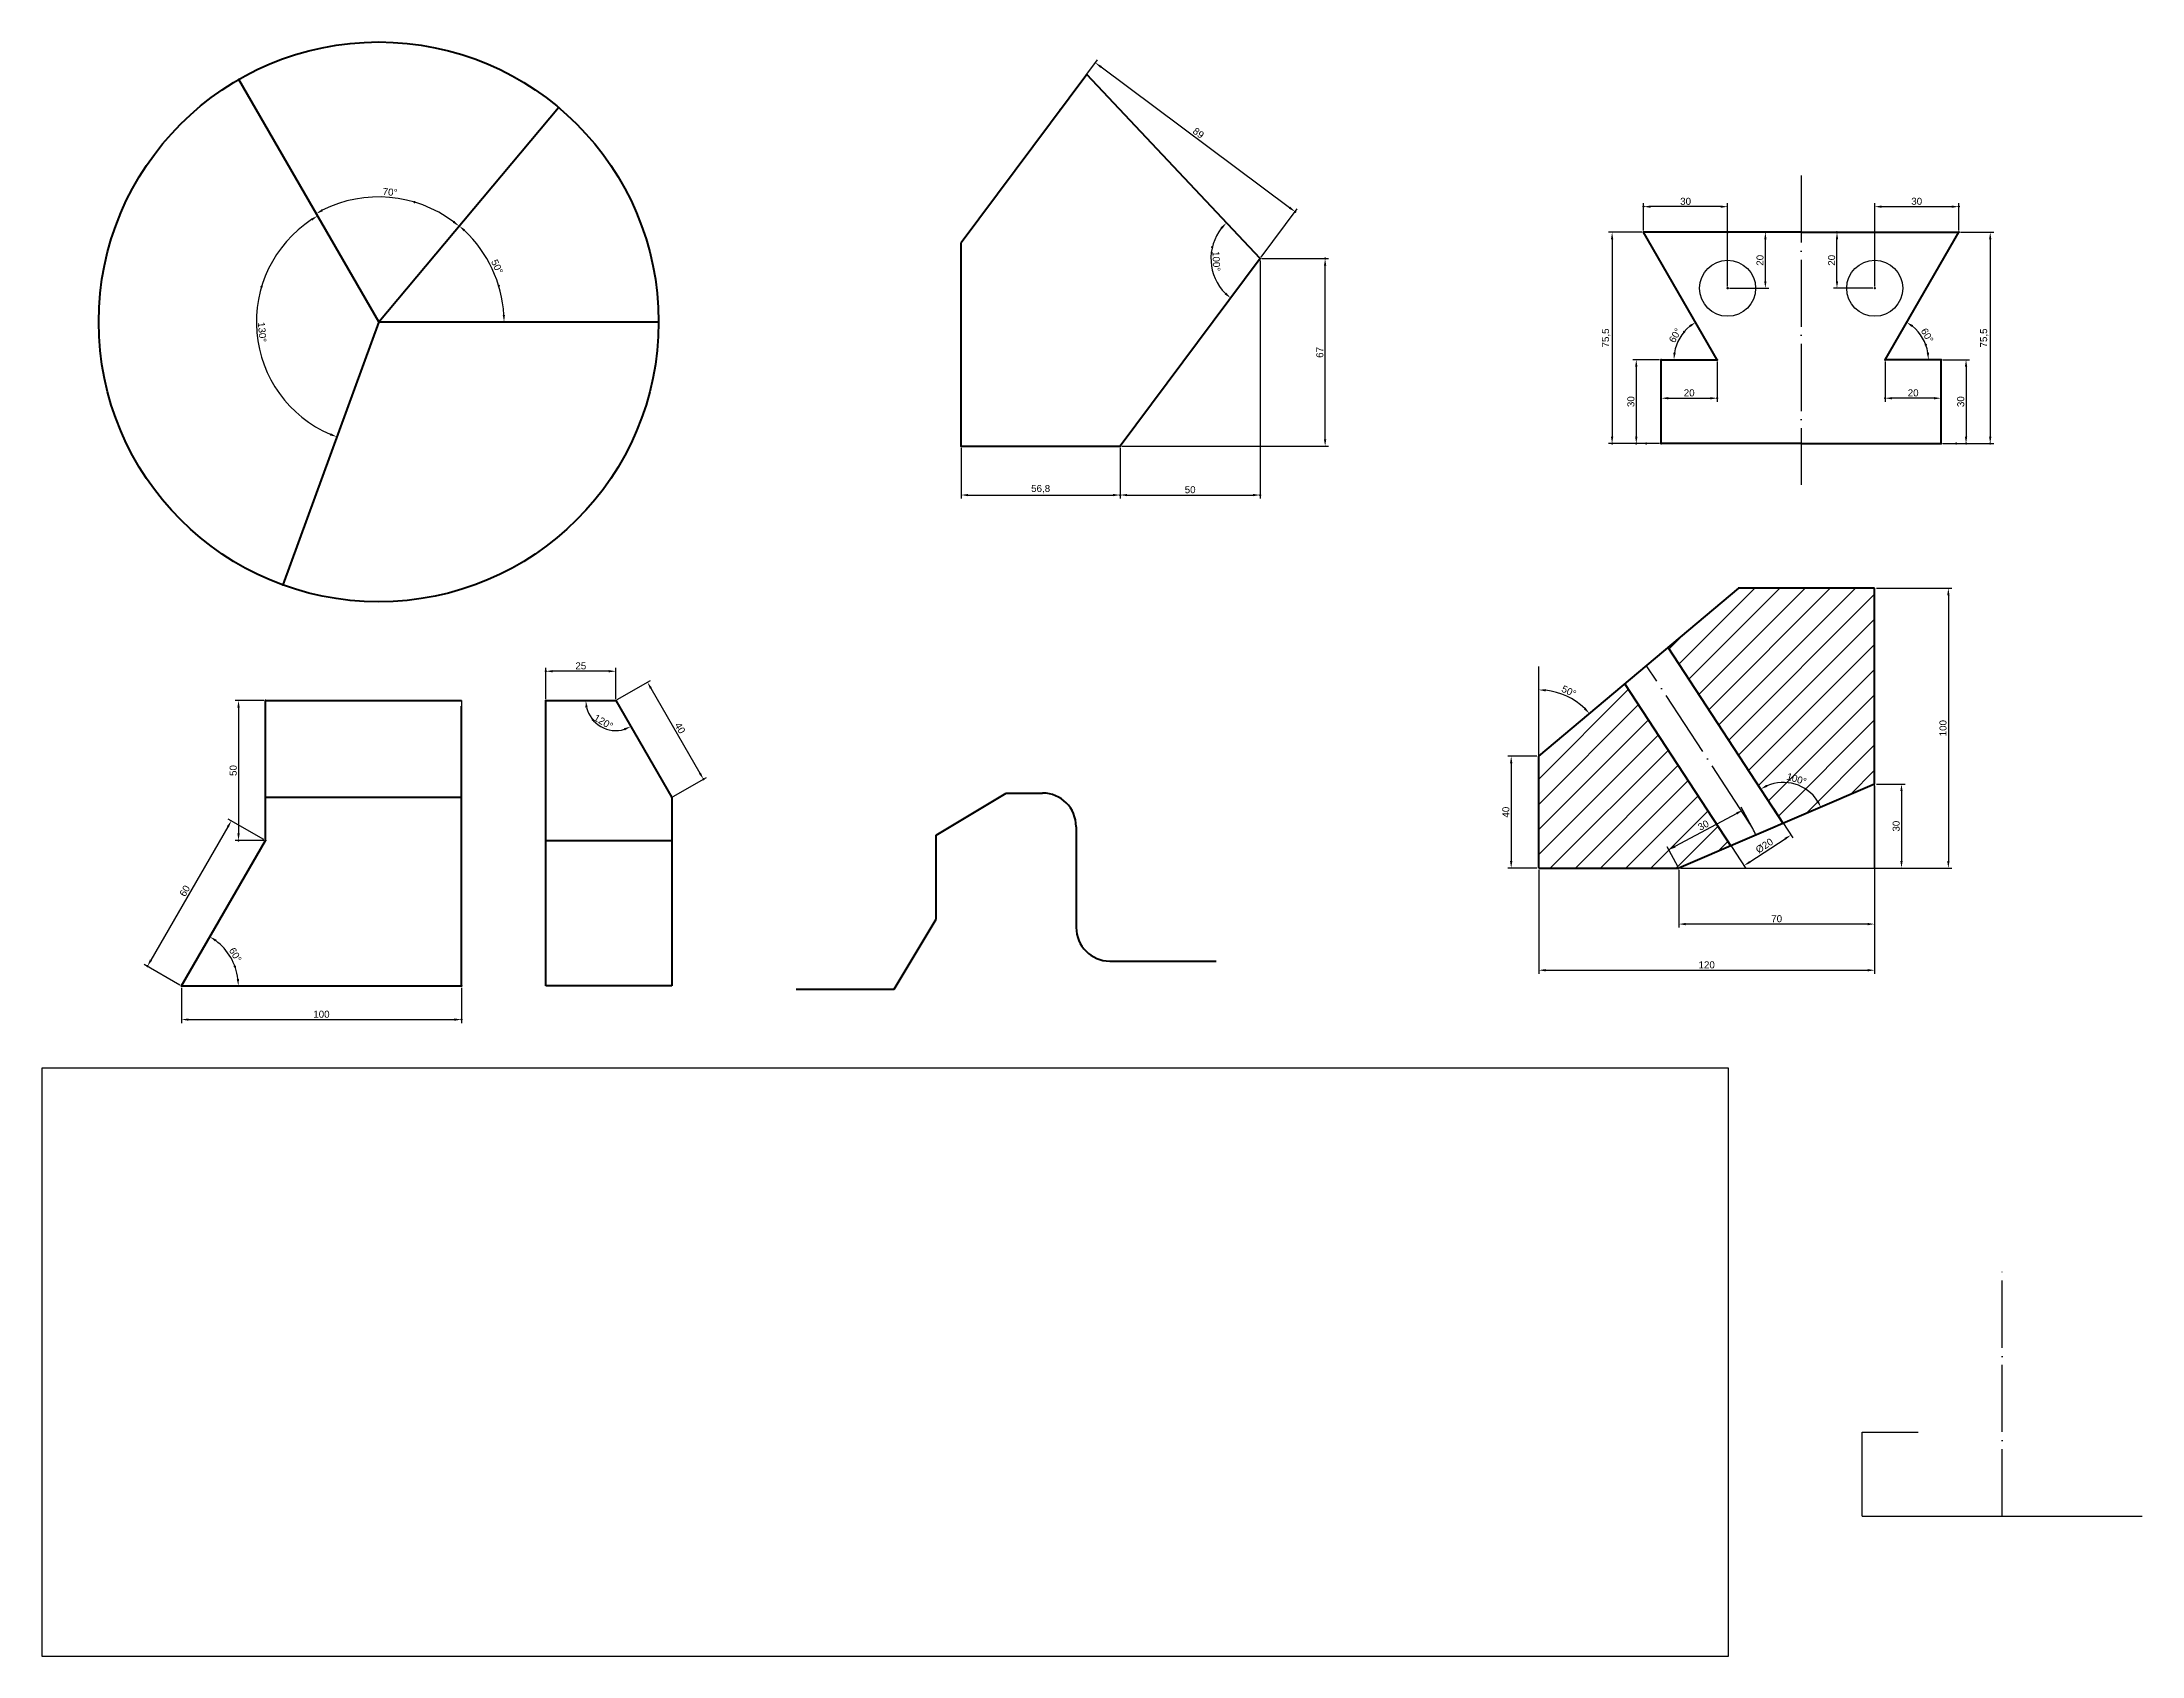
# Model space of a CAD drawing. Header units: millimetres. Extents: x 0 to 1601, y 0 to 1057.
# Drawn here: x 0 to 750, y 0 to 577 of the extents above; entities that cross this region are included whole.
import ezdxf

# ---------------------------------------------------------------- set-up
doc = ezdxf.new("R2010")
doc.units = ezdxf.units.MM
doc.linetypes.add('ACAD_ISO04W100', pattern=[30, 24, -3, 0, -3])
doc.layers.add('kreskowanie', color=7, linetype='Continuous')
doc.layers.add('linie glowne', color=7, linetype='Continuous', lineweight=70, plot=False)
doc.layers.add('przerywana', color=7, linetype='ACAD_ISO04W100', plot=False)
doc.layers.add('wymiary', color=7, linetype='Continuous', plot=False)
doc.styles.get("Standard").update_dxf_attribs({"font": 'arial.ttf'})
doc.dimstyles.new('ISO-25', dxfattribs={"dimtxt": 2.5, "dimasz": 2.5, "dimexe": 1.25, "dimexo": 0.625, "dimtad": 1, "dimtxsty": 'Standard', "dimcen": 2.5, "dimadec": 0, "dimazin": 0, "dimtfac": 1, "dimtmove": 0, "dimatfit": 3, "dimfxl": 1, "dimarcsym": 0})

# ---------------------------------------------------------------- blocks, each defined once
blk = doc.blocks.new('*D6')
at = {"color": 0, "lineweight": -2, "transparency": 16777216}
blk.add_arc((49.81, 239.36), 20.32, 7.05409, 52.94591, dxfattribs=at)
at = {"color": 0, "transparency": 16777216}
for points in [[(61.83, 255.22), (62.29, 255.92), (59.97, 256.95)], [(70.39, 241.88), (69.56, 241.83), (70.13, 239.36)]]:
    blk.add_solid(points, dxfattribs=at)
at = {"layer": 'linie glowne', "color": 0, "transparency": 16777216}
for p in [(79.81, 291.32), (68.91, 246.3), (49.81, 239.36), (49.81, 239.36), (149.81, 239.36)]:
    blk.add_point(p, dxfattribs=at)
at = {"color": 0, "transparency": 16777216, "insert": (69.06, 250.47), "char_height": 2.5, "attachment_point": 5, "rotation": 300}
blk.add_mtext('60°', dxfattribs=at)
blk = doc.blocks.new('*D7')
at = {"color": 0, "lineweight": -2, "transparency": 16777216}
for p, q in [((49.81, 238.73), (49.81, 226.09)), ((149.81, 238.73), (149.81, 226.09)), ((52.31, 227.34), (147.31, 227.34))]:
    blk.add_line(p, q, dxfattribs=at)
at = {"color": 0, "transparency": 16777216}
for points in [[(52.31, 227.76), (52.31, 226.92), (49.81, 227.34)], [(147.31, 227.76), (147.31, 226.92), (149.81, 227.34)]]:
    blk.add_solid(points, dxfattribs=at)
at = {"layer": 'linie glowne', "color": 0, "transparency": 16777216}
for p in [(49.81, 239.36), (149.81, 239.36), (149.81, 227.34)]:
    blk.add_point(p, dxfattribs=at)
at = {"color": 0, "transparency": 16777216, "insert": (99.81, 229.24), "char_height": 2.5, "attachment_point": 5}
blk.add_mtext('100', dxfattribs=at)
blk = doc.blocks.new('*D8')
at = {"color": 0, "lineweight": -2, "transparency": 16777216}
for p, q in [((66.38, 296.18), (38.88, 248.55)), ((79.27, 291.63), (66.55, 298.97)), ((49.27, 239.67), (36.55, 247.01))]:
    blk.add_line(p, q, dxfattribs=at)
at = {"color": 0, "transparency": 16777216}
for points in [[(66.02, 296.39), (66.75, 295.97), (67.63, 298.35)], [(38.52, 248.76), (39.25, 248.34), (37.63, 246.39)]]:
    blk.add_solid(points, dxfattribs=at)
at = {"layer": 'linie glowne', "color": 0, "transparency": 16777216}
for p in [(79.81, 291.32), (37.63, 246.39), (49.81, 239.36)]:
    blk.add_point(p, dxfattribs=at)
at = {"color": 0, "transparency": 16777216, "insert": (50.99, 273.32), "char_height": 2.5, "attachment_point": 5, "rotation": 60}
blk.add_mtext('60', dxfattribs=at)
blk = doc.blocks.new('*D9')
at = {"color": 0, "lineweight": -2, "transparency": 16777216}
for p, q in [((205.5, 341.63), (217.35, 348.47)), ((217.51, 345.68), (235.01, 315.37)), ((225.5, 306.99), (237.35, 313.83))]:
    blk.add_line(p, q, dxfattribs=at)
at = {"color": 0, "transparency": 16777216}
for points in [[(217.87, 345.89), (217.15, 345.47), (216.26, 347.85)], [(235.37, 315.58), (234.65, 315.16), (236.26, 313.2)]]:
    blk.add_solid(points, dxfattribs=at)
at = {"layer": 'linie glowne', "color": 0, "transparency": 16777216}
for p in [(204.96, 341.32), (236.26, 313.2), (224.96, 306.68)]:
    blk.add_point(p, dxfattribs=at)
at = {"color": 0, "transparency": 16777216, "insert": (227.91, 331.48), "char_height": 2.5, "attachment_point": 5, "rotation": 300}
blk.add_mtext('40', dxfattribs=at)
blk = doc.blocks.new('*D10')
at = {"color": 0, "lineweight": -2, "transparency": 16777216}
for p, q in [((179.96, 341.94), (179.96, 353.03)), ((204.96, 341.94), (204.96, 353.03)), ((202.46, 351.78), (182.46, 351.78))]:
    blk.add_line(p, q, dxfattribs=at)
at = {"color": 0, "transparency": 16777216}
for points in [[(182.46, 352.2), (182.46, 351.37), (179.96, 351.78)], [(202.46, 352.2), (202.46, 351.37), (204.96, 351.78)]]:
    blk.add_solid(points, dxfattribs=at)
at = {"layer": 'linie glowne', "color": 0, "transparency": 16777216}
for p in [(179.96, 351.78), (179.96, 341.32), (204.96, 341.32)]:
    blk.add_point(p, dxfattribs=at)
at = {"color": 0, "transparency": 16777216, "insert": (192.46, 353.68), "char_height": 2.5, "attachment_point": 5}
blk.add_mtext('25', dxfattribs=at)
blk = doc.blocks.new('*D11')
at = {"color": 0, "lineweight": -2, "transparency": 16777216}
blk.add_arc((204.96, 341.32), 10.73, 193.37538, 286.62462, dxfattribs=at)
at = {"color": 0, "transparency": 16777216}
for points in [[(194.1, 338.79), (194.93, 338.88), (194.22, 341.32)], [(207.86, 331.41), (208.19, 330.65), (210.32, 332.02)]]:
    blk.add_solid(points, dxfattribs=at)
at = {"layer": 'linie glowne', "color": 0, "transparency": 16777216}
for p in [(179.96, 341.32), (204.96, 341.32), (204.96, 341.32), (196.73, 334.42), (224.96, 306.68)]:
    blk.add_point(p, dxfattribs=at)
at = {"color": 0, "transparency": 16777216, "insert": (200.54, 333.67), "char_height": 2.5, "attachment_point": 5, "rotation": 330}
blk.add_mtext('120°', dxfattribs=at)
blk = doc.blocks.new('*D12')
at = {"color": 0, "lineweight": -2, "transparency": 16777216}
for p, q in [((79.19, 341.32), (68.95, 341.32)), ((70.2, 338.82), (70.2, 293.82)), ((79.19, 291.32), (68.95, 291.32))]:
    blk.add_line(p, q, dxfattribs=at)
at = {"color": 0, "transparency": 16777216}
for points in [[(69.78, 338.82), (70.62, 338.82), (70.2, 341.32)], [(69.78, 293.82), (70.62, 293.82), (70.2, 291.32)]]:
    blk.add_solid(points, dxfattribs=at)
at = {"layer": 'linie glowne', "color": 0, "transparency": 16777216}
for p in [(79.81, 341.32), (70.2, 291.32), (79.81, 291.32)]:
    blk.add_point(p, dxfattribs=at)
at = {"color": 0, "transparency": 16777216, "insert": (68.3, 316.32), "char_height": 2.5, "attachment_point": 5, "rotation": 90}
blk.add_mtext('50', dxfattribs=at)
blk = doc.blocks.new('*D21')
at = {"color": 0, "lineweight": -2, "transparency": 16777216}
blk.add_arc((120.26, 476.56), 44.67, 53.2072, 116.7928, dxfattribs=at)
at = {"color": 0, "transparency": 16777216}
for points in [[(100.33, 516.07), (99.93, 516.8), (97.93, 515.24)], [(147.27, 512.66), (146.76, 512), (148.97, 510.78)]]:
    blk.add_solid(points, dxfattribs=at)
at = {"layer": 'linie glowne', "color": 0, "transparency": 16777216}
for p in [(70.26, 563.16), (184.54, 553.16), (133.07, 519.35), (120.26, 476.56), (120.26, 476.56)]:
    blk.add_point(p, dxfattribs=at)
at = {"color": 0, "transparency": 16777216, "insert": (124.32, 522.95), "char_height": 2.5, "attachment_point": 5, "rotation": 355}
blk.add_mtext('70°', dxfattribs=at)
blk = doc.blocks.new('*D22')
at = {"color": 0, "lineweight": -2, "transparency": 16777216}
blk.add_arc((120.26, 476.56), 44.77, 3.19958, 46.80042, dxfattribs=at)
at = {"color": 0, "transparency": 16777216}
for points in [[(150.64, 508.89), (151.19, 509.51), (149.04, 510.86)], [(165.38, 479.07), (164.55, 479.05), (165.04, 476.56)]]:
    blk.add_solid(points, dxfattribs=at)
at = {"layer": 'linie glowne', "color": 0, "transparency": 16777216}
for p in [(184.54, 553.16), (163.16, 489.4), (120.26, 476.56), (120.26, 476.56), (220.26, 476.56)]:
    blk.add_point(p, dxfattribs=at)
at = {"color": 0, "transparency": 16777216, "insert": (162.56, 496.29), "char_height": 2.5, "attachment_point": 5, "rotation": 295}
blk.add_mtext('50°', dxfattribs=at)
blk = doc.blocks.new('*D23')
at = {"color": 0, "lineweight": -2, "transparency": 16777216}
blk.add_arc((120.26, 476.56), 43.7, 123.27836, 246.72164, dxfattribs=at)
at = {"color": 0, "transparency": 16777216}
for points in [[(96.07, 513.45), (96.5, 512.74), (98.41, 514.4)], [(103.15, 436.81), (102.84, 436.03), (105.32, 435.5)]]:
    blk.add_solid(points, dxfattribs=at)
at = {"layer": 'linie glowne', "color": 0, "transparency": 16777216}
for p in [(70.26, 563.16), (78.4, 489.09), (120.26, 476.56), (120.26, 476.56), (86.06, 382.59)]:
    blk.add_point(p, dxfattribs=at)
at = {"color": 0, "transparency": 16777216, "insert": (78.63, 472.92), "char_height": 2.5, "attachment_point": 5, "rotation": 275}
blk.add_mtext('130°', dxfattribs=at)
blk = doc.blocks.new('*D38')
at = {"color": 0, "lineweight": -2, "transparency": 16777216}
for p, q in [((328.31, 431.54), (328.31, 413.47)), ((385.11, 431.54), (385.11, 413.47)), ((330.81, 414.72), (382.61, 414.72))]:
    blk.add_line(p, q, dxfattribs=at)
at = {"color": 0, "transparency": 16777216}
for points in [[(330.81, 415.13), (330.81, 414.3), (328.31, 414.72)], [(382.61, 415.13), (382.61, 414.3), (385.11, 414.72)]]:
    blk.add_solid(points, dxfattribs=at)
at = {"layer": 'linie glowne', "color": 0, "transparency": 16777216}
for p in [(328.31, 432.17), (385.11, 432.17), (385.11, 414.72)]:
    blk.add_point(p, dxfattribs=at)
at = {"color": 0, "transparency": 16777216, "insert": (356.71, 416.84), "char_height": 2.5, "attachment_point": 5}
blk.add_mtext('56,8', dxfattribs=at)
blk = doc.blocks.new('*D39')
at = {"color": 0, "lineweight": -2, "transparency": 16777216}
for p, q in [((435.11, 498.54), (435.11, 413.47)), ((385.11, 431.54), (385.11, 413.47)), ((387.61, 414.72), (432.61, 414.72))]:
    blk.add_line(p, q, dxfattribs=at)
at = {"color": 0, "transparency": 16777216}
for points in [[(387.61, 415.13), (387.61, 414.3), (385.11, 414.72)], [(432.61, 415.13), (432.61, 414.3), (435.11, 414.72)]]:
    blk.add_solid(points, dxfattribs=at)
at = {"layer": 'linie glowne', "color": 0, "transparency": 16777216}
for p in [(435.11, 499.17), (385.11, 432.17), (435.11, 414.72)]:
    blk.add_point(p, dxfattribs=at)
at = {"color": 0, "transparency": 16777216, "insert": (410.11, 416.62), "char_height": 2.5, "attachment_point": 5}
blk.add_mtext('50', dxfattribs=at)
blk = doc.blocks.new('*D40')
at = {"color": 0, "lineweight": -2, "transparency": 16777216}
for p, q in [((435.74, 499.17), (459.57, 499.17)), ((458.32, 434.67), (458.32, 496.67)), ((385.74, 432.17), (459.57, 432.17))]:
    blk.add_line(p, q, dxfattribs=at)
at = {"color": 0, "transparency": 16777216}
for points in [[(457.9, 496.67), (458.74, 496.67), (458.32, 499.17)], [(457.9, 434.67), (458.74, 434.67), (458.32, 432.17)]]:
    blk.add_solid(points, dxfattribs=at)
at = {"layer": 'linie glowne', "color": 0, "transparency": 16777216}
for p in [(435.11, 499.17), (458.32, 499.17), (385.11, 432.17)]:
    blk.add_point(p, dxfattribs=at)
at = {"color": 0, "transparency": 16777216, "insert": (456.42, 465.67), "char_height": 2.5, "attachment_point": 5, "rotation": 90}
blk.add_mtext('67', dxfattribs=at)
blk = doc.blocks.new('*D41')
at = {"color": 0, "lineweight": -2, "transparency": 16777216}
for p, q in [((364.16, 552.9), (377.03, 570.15)), ((378.29, 567.65), (445.61, 517.41)), ((435.49, 499.67), (448.36, 516.92))]:
    blk.add_line(p, q, dxfattribs=at)
at = {"color": 0, "transparency": 16777216}
for points in [[(378.53, 567.98), (378.04, 567.32), (376.28, 569.14)], [(445.86, 517.74), (445.36, 517.08), (447.61, 515.92)]]:
    blk.add_solid(points, dxfattribs=at)
at = {"layer": 'linie glowne', "color": 0, "transparency": 16777216}
for p in [(363.78, 552.4), (447.61, 515.92), (435.11, 499.17)]:
    blk.add_point(p, dxfattribs=at)
at = {"color": 0, "transparency": 16777216, "insert": (413.08, 544.05), "char_height": 2.5, "attachment_point": 5, "rotation": 323.26717}
blk.add_mtext('89', dxfattribs=at)
blk = doc.blocks.new('*D42')
at = {"color": 0, "lineweight": -2, "transparency": 16777216}
blk.add_arc((435.11, 499.17), 17.58, 141.42209, 225.11225, dxfattribs=at)
at = {"color": 0, "transparency": 16777216}
for points in [[(421.06, 510.41), (421.68, 509.85), (423.06, 511.97)], [(422.98, 487.03), (422.43, 486.4), (424.6, 485.08)]]:
    blk.add_solid(points, dxfattribs=at)
at = {"layer": 'linie glowne', "color": 0, "transparency": 16777216}
for p in [(373.17, 564.97), (418.01, 503.24), (435.11, 499.17), (435.11, 499.17), (385.11, 432.17)]:
    blk.add_point(p, dxfattribs=at)
at = {"color": 0, "transparency": 16777216, "insert": (419.46, 498.27), "char_height": 2.5, "attachment_point": 5, "rotation": 273.26717}
blk.add_mtext('100°', dxfattribs=at)
blk = doc.blocks.new('*D45')
at = {"color": 0, "lineweight": -2, "transparency": 16777216}
for p, q in [((578.36, 462.45), (578.36, 448.06)), ((598.36, 462.45), (598.36, 448.06)), ((580.86, 449.31), (595.86, 449.31))]:
    blk.add_line(p, q, dxfattribs=at)
at = {"color": 0, "transparency": 16777216}
for points in [[(580.86, 449.72), (580.86, 448.89), (578.36, 449.31)], [(595.86, 449.72), (595.86, 448.89), (598.36, 449.31)]]:
    blk.add_solid(points, dxfattribs=at)
at = {"layer": 'linie glowne', "color": 0, "transparency": 16777216}
for p in [(578.36, 463.08), (598.36, 463.08), (598.36, 449.31)]:
    blk.add_point(p, dxfattribs=at)
at = {"color": 0, "transparency": 16777216, "insert": (588.36, 451.21), "char_height": 2.5, "attachment_point": 5}
blk.add_mtext('20', dxfattribs=at)
blk = doc.blocks.new('*D47')
at = {"color": 0, "lineweight": -2, "transparency": 16777216}
for p, q in [((577.74, 463.08), (568.21, 463.08)), ((569.46, 460.58), (569.46, 435.58)), ((577.74, 433.08), (568.21, 433.08))]:
    blk.add_line(p, q, dxfattribs=at)
at = {"color": 0, "transparency": 16777216}
for points in [[(569.05, 460.58), (569.88, 460.58), (569.46, 463.08)], [(569.05, 435.58), (569.88, 435.58), (569.46, 433.08)]]:
    blk.add_solid(points, dxfattribs=at)
at = {"layer": 'linie glowne', "color": 0, "transparency": 16777216}
for p in [(578.36, 463.08), (569.46, 433.08), (578.36, 433.08)]:
    blk.add_point(p, dxfattribs=at)
at = {"color": 0, "transparency": 16777216, "insert": (567.56, 448.08), "char_height": 2.5, "attachment_point": 5, "rotation": 90}
blk.add_mtext('30', dxfattribs=at)
blk = doc.blocks.new('*D48')
at = {"color": 0, "lineweight": -2, "transparency": 16777216}
blk.add_arc((598.36, 463.08), 15.44, 129.28569, 170.71431, dxfattribs=at)
at = {"color": 0, "transparency": 16777216}
for points in [[(588.35, 475.37), (588.82, 474.69), (590.64, 476.45)], [(583.54, 465.54), (582.71, 465.61), (582.92, 463.08)]]:
    blk.add_solid(points, dxfattribs=at)
at = {"layer": 'linie glowne', "color": 0, "transparency": 16777216}
for p in [(572.09, 508.58), (586.53, 473.01), (578.36, 463.08), (598.36, 463.08), (598.36, 463.08)]:
    blk.add_point(p, dxfattribs=at)
at = {"color": 0, "transparency": 16777216, "insert": (583.34, 471.75), "char_height": 2.5, "attachment_point": 5, "rotation": 60}
blk.add_mtext('60°', dxfattribs=at)
blk = doc.blocks.new('*D49')
at = {"color": 0, "lineweight": -2, "transparency": 16777216}
for p, q in [((571.47, 508.58), (559.58, 508.58)), ((560.83, 506.08), (560.83, 435.58)), ((572.35, 433.08), (559.58, 433.08))]:
    blk.add_line(p, q, dxfattribs=at)
at = {"color": 0, "transparency": 16777216}
for points in [[(560.42, 506.08), (561.25, 506.08), (560.83, 508.58)], [(560.42, 435.58), (561.25, 435.58), (560.83, 433.08)]]:
    blk.add_solid(points, dxfattribs=at)
at = {"layer": 'linie glowne', "color": 0, "transparency": 16777216}
for p in [(572.09, 508.58), (560.83, 433.08), (572.98, 433.08)]:
    blk.add_point(p, dxfattribs=at)
at = {"color": 0, "transparency": 16777216, "insert": (558.71, 470.83), "char_height": 2.5, "attachment_point": 5, "rotation": 90}
blk.add_mtext('75,5', dxfattribs=at)
blk = doc.blocks.new('*D52')
at = {"color": 0, "lineweight": -2, "transparency": 16777216}
for p, q in [((572.09, 509.2), (572.09, 518.99)), ((599.59, 517.74), (574.59, 517.74)), ((602.09, 489.2), (602.09, 518.99))]:
    blk.add_line(p, q, dxfattribs=at)
at = {"color": 0, "transparency": 16777216}
for points in [[(574.59, 518.16), (574.59, 517.32), (572.09, 517.74)], [(599.59, 518.16), (599.59, 517.32), (602.09, 517.74)]]:
    blk.add_solid(points, dxfattribs=at)
at = {"layer": 'linie glowne', "color": 0, "transparency": 16777216}
for p in [(572.09, 517.74), (572.09, 508.58), (602.09, 488.58)]:
    blk.add_point(p, dxfattribs=at)
at = {"color": 0, "transparency": 16777216, "insert": (587.09, 519.64), "char_height": 2.5, "attachment_point": 5}
blk.add_mtext('30', dxfattribs=at)
blk = doc.blocks.new('*D53')
at = {"color": 0, "lineweight": -2, "transparency": 16777216}
for p, q in [((602.73, 508.58), (616.82, 508.58)), ((615.57, 491.08), (615.57, 506.08)), ((602.73, 488.58), (616.82, 488.58))]:
    blk.add_line(p, q, dxfattribs=at)
at = {"color": 0, "transparency": 16777216}
for points in [[(615.16, 506.08), (615.99, 506.08), (615.57, 508.58)], [(615.16, 491.08), (615.99, 491.08), (615.57, 488.58)]]:
    blk.add_solid(points, dxfattribs=at)
at = {"layer": 'linie glowne', "color": 0, "transparency": 16777216}
for p in [(602.11, 508.58), (615.57, 508.58), (602.11, 488.58)]:
    blk.add_point(p, dxfattribs=at)
at = {"color": 0, "transparency": 16777216, "insert": (613.67, 498.58), "char_height": 2.5, "attachment_point": 5, "rotation": 90}
blk.add_mtext('20', dxfattribs=at)
blk = doc.blocks.new('*D58')
at = {"color": 0, "lineweight": -2, "transparency": 16777216}
for p, q in [((658.36, 462.45), (658.36, 448.06)), ((678.36, 462.45), (678.36, 448.06)), ((675.86, 449.31), (660.86, 449.31))]:
    blk.add_line(p, q, dxfattribs=at)
at = {"color": 0, "transparency": 16777216}
for points in [[(660.86, 449.72), (660.86, 448.89), (658.36, 449.31)], [(675.86, 449.72), (675.86, 448.89), (678.36, 449.31)]]:
    blk.add_solid(points, dxfattribs=at)
at = {"layer": 'linie glowne', "color": 0, "transparency": 16777216}
for p in [(658.36, 463.08), (678.36, 463.08), (658.36, 449.31)]:
    blk.add_point(p, dxfattribs=at)
at = {"color": 0, "transparency": 16777216, "insert": (668.36, 451.21), "char_height": 2.5, "attachment_point": 5}
blk.add_mtext('20', dxfattribs=at)
blk = doc.blocks.new('*D59')
at = {"color": 0, "lineweight": -2, "transparency": 16777216}
for p, q in [((678.99, 463.08), (688.51, 463.08)), ((687.26, 460.58), (687.26, 435.58)), ((678.99, 433.08), (688.51, 433.08))]:
    blk.add_line(p, q, dxfattribs=at)
at = {"color": 0, "transparency": 16777216}
for points in [[(686.85, 460.58), (687.68, 460.58), (687.26, 463.08)], [(686.85, 435.58), (687.68, 435.58), (687.26, 433.08)]]:
    blk.add_solid(points, dxfattribs=at)
at = {"layer": 'linie glowne', "color": 0, "transparency": 16777216}
for p in [(678.36, 463.08), (678.36, 433.08), (687.26, 433.08)]:
    blk.add_point(p, dxfattribs=at)
at = {"color": 0, "transparency": 16777216, "insert": (685.36, 448.08), "char_height": 2.5, "attachment_point": 5, "rotation": 90}
blk.add_mtext('30', dxfattribs=at)
blk = doc.blocks.new('*D60')
at = {"color": 0, "lineweight": -2, "transparency": 16777216}
blk.add_arc((658.36, 463.08), 15.44, 9.28569, 50.71431, dxfattribs=at)
at = {"color": 0, "transparency": 16777216}
for points in [[(667.9, 474.69), (668.38, 475.37), (666.08, 476.45)], [(674.02, 465.61), (673.19, 465.54), (673.81, 463.08)]]:
    blk.add_solid(points, dxfattribs=at)
at = {"layer": 'linie glowne', "color": 0, "transparency": 16777216}
for p in [(684.63, 508.58), (672.88, 468.36), (658.36, 463.08), (658.36, 463.08), (678.36, 463.08)]:
    blk.add_point(p, dxfattribs=at)
at = {"color": 0, "transparency": 16777216, "insert": (673.38, 471.75), "char_height": 2.5, "attachment_point": 5, "rotation": 300}
blk.add_mtext('60°', dxfattribs=at)
blk = doc.blocks.new('*D55')
at = {"color": 0, "lineweight": -2, "transparency": 16777216}
for p, q in [((685.26, 508.58), (697.14, 508.58)), ((695.89, 506.08), (695.89, 435.58)), ((684.38, 433.08), (697.14, 433.08))]:
    blk.add_line(p, q, dxfattribs=at)
at = {"color": 0, "transparency": 16777216}
for points in [[(695.48, 506.08), (696.31, 506.08), (695.89, 508.58)], [(695.48, 435.58), (696.31, 435.58), (695.89, 433.08)]]:
    blk.add_solid(points, dxfattribs=at)
at = {"layer": 'linie glowne', "color": 0, "transparency": 16777216}
for p in [(684.63, 508.58), (683.75, 433.08), (695.89, 433.08)]:
    blk.add_point(p, dxfattribs=at)
at = {"color": 0, "transparency": 16777216, "insert": (693.77, 470.83), "char_height": 2.5, "attachment_point": 5, "rotation": 90}
blk.add_mtext('75,5', dxfattribs=at)
blk = doc.blocks.new('*D56')
at = {"color": 0, "lineweight": -2, "transparency": 16777216}
for p, q in [((654.63, 489.2), (654.63, 518.99)), ((657.13, 517.74), (682.13, 517.74)), ((684.63, 509.2), (684.63, 518.99))]:
    blk.add_line(p, q, dxfattribs=at)
at = {"color": 0, "transparency": 16777216}
for points in [[(657.13, 518.16), (657.13, 517.32), (654.63, 517.74)], [(682.13, 518.16), (682.13, 517.32), (684.63, 517.74)]]:
    blk.add_solid(points, dxfattribs=at)
at = {"layer": 'linie glowne', "color": 0, "transparency": 16777216}
for p in [(684.63, 517.74), (684.63, 508.58), (654.63, 488.58)]:
    blk.add_point(p, dxfattribs=at)
at = {"color": 0, "transparency": 16777216, "insert": (669.63, 519.64), "char_height": 2.5, "attachment_point": 5}
blk.add_mtext('30', dxfattribs=at)
blk = doc.blocks.new('*D57')
at = {"color": 0, "lineweight": -2, "transparency": 16777216}
for p, q in [((654, 508.58), (639.9, 508.58)), ((641.15, 491.08), (641.15, 506.08)), ((654, 488.58), (639.9, 488.58))]:
    blk.add_line(p, q, dxfattribs=at)
at = {"color": 0, "transparency": 16777216}
for points in [[(640.74, 506.08), (641.57, 506.08), (641.15, 508.58)], [(640.74, 491.08), (641.57, 491.08), (641.15, 488.58)]]:
    blk.add_solid(points, dxfattribs=at)
at = {"layer": 'linie glowne', "color": 0, "transparency": 16777216}
for p in [(641.15, 508.58), (654.62, 508.58), (654.62, 488.58)]:
    blk.add_point(p, dxfattribs=at)
at = {"color": 0, "transparency": 16777216, "insert": (639.25, 498.58), "char_height": 2.5, "attachment_point": 5, "rotation": 90}
blk.add_mtext('20', dxfattribs=at)
blk = doc.blocks.new('*D61')
at = {"layer": 'Defpoints', "color": 0, "transparency": 16777216}
for p in [(654.61, 311.44), (584.61, 281.44), (584.61, 261.46)]:
    blk.add_point(p, dxfattribs=at)
at = {"layer": 'wymiary', "color": 0, "lineweight": -2, "transparency": 16777216}
for p, q in [((654.61, 310.82), (654.61, 260.21)), ((584.61, 280.82), (584.61, 260.21)), ((652.11, 261.46), (587.11, 261.46))]:
    blk.add_line(p, q, dxfattribs=at)
at = {"layer": 'wymiary', "color": 0, "transparency": 16777216}
for points in [[(587.11, 261.87), (587.11, 261.04), (584.61, 261.46)], [(652.11, 261.87), (652.11, 261.04), (654.61, 261.46)]]:
    blk.add_solid(points, dxfattribs=at)
at = {"layer": 'wymiary', "color": 0, "transparency": 16777216, "insert": (619.61, 263.36), "char_height": 2.5, "attachment_point": 5}
blk.add_mtext('70', dxfattribs=at)
blk = doc.blocks.new('*D62')
at = {"layer": 'Defpoints', "color": 0, "transparency": 16777216}
for p in [(654.61, 311.44), (584.61, 281.44), (664.2, 281.44)]:
    blk.add_point(p, dxfattribs=at)
at = {"layer": 'wymiary', "color": 0, "lineweight": -2, "transparency": 16777216}
for p, q in [((655.23, 311.44), (665.45, 311.44)), ((664.2, 308.94), (664.2, 283.94)), ((585.23, 281.44), (665.45, 281.44))]:
    blk.add_line(p, q, dxfattribs=at)
at = {"layer": 'wymiary', "color": 0, "transparency": 16777216}
for points in [[(663.78, 308.94), (664.61, 308.94), (664.2, 311.44)], [(663.78, 283.94), (664.61, 283.94), (664.2, 281.44)]]:
    blk.add_solid(points, dxfattribs=at)
at = {"layer": 'wymiary', "color": 0, "transparency": 16777216, "insert": (662.29, 296.44), "char_height": 2.5, "attachment_point": 5, "rotation": 90}
blk.add_mtext('30', dxfattribs=at)
blk = doc.blocks.new('*D63')
at = {"layer": 'Defpoints', "color": 0, "transparency": 16777216}
for p in [(534.61, 281.44), (654.61, 281.44), (654.61, 244.97)]:
    blk.add_point(p, dxfattribs=at)
at = {"layer": 'wymiary', "color": 0, "lineweight": -2, "transparency": 16777216}
for p, q in [((534.61, 280.82), (534.61, 243.72)), ((654.61, 280.82), (654.61, 243.72)), ((537.11, 244.97), (652.11, 244.97))]:
    blk.add_line(p, q, dxfattribs=at)
at = {"layer": 'wymiary', "color": 0, "transparency": 16777216}
for points in [[(537.11, 245.39), (537.11, 244.56), (534.61, 244.97)], [(652.11, 245.39), (652.11, 244.56), (654.61, 244.97)]]:
    blk.add_solid(points, dxfattribs=at)
at = {"layer": 'wymiary', "color": 0, "transparency": 16777216, "insert": (594.61, 246.88), "char_height": 2.5, "attachment_point": 5}
blk.add_mtext('120', dxfattribs=at)
blk = doc.blocks.new('*D65')
at = {"layer": 'Defpoints', "color": 0, "transparency": 16777216}
for p in [(606.11, 381.44), (534.61, 353.51), (547.61, 341.22), (534.61, 321.44), (534.61, 321.44)]:
    blk.add_point(p, dxfattribs=at)
at = {"layer": 'wymiary', "color": 0, "lineweight": -2, "transparency": 16777216}
blk.add_arc((534.61, 321.44), 23.67, 46.0553, 83.9447, dxfattribs=at)
at = {"layer": 'wymiary', "color": 0, "transparency": 16777216}
for points in [[(537.08, 344.56), (537.12, 345.39), (534.61, 345.11)], [(551.33, 338.77), (550.72, 338.2), (552.74, 336.66)]]:
    blk.add_solid(points, dxfattribs=at)
at = {"layer": 'wymiary', "color": 0, "transparency": 16777216, "insert": (545.41, 344.62), "char_height": 2.5, "attachment_point": 5, "rotation": 335}
blk.add_mtext('50°', dxfattribs=at)
blk = doc.blocks.new('*D66')
at = {"layer": 'Defpoints', "color": 0, "transparency": 16777216}
for p in [(534.61, 321.44), (524.78, 281.44), (534.61, 281.44)]:
    blk.add_point(p, dxfattribs=at)
at = {"layer": 'wymiary', "color": 0, "lineweight": -2, "transparency": 16777216}
for p, q in [((533.98, 321.44), (523.53, 321.44)), ((524.78, 318.94), (524.78, 283.94)), ((533.98, 281.44), (523.53, 281.44))]:
    blk.add_line(p, q, dxfattribs=at)
at = {"layer": 'wymiary', "color": 0, "transparency": 16777216}
for points in [[(524.36, 318.94), (525.2, 318.94), (524.78, 321.44)], [(524.36, 283.94), (525.2, 283.94), (524.78, 281.44)]]:
    blk.add_solid(points, dxfattribs=at)
at = {"layer": 'wymiary', "color": 0, "transparency": 16777216, "insert": (522.88, 301.44), "char_height": 2.5, "attachment_point": 5, "rotation": 90}
blk.add_mtext('40', dxfattribs=at)
blk = doc.blocks.new('*D69')
at = {"color": 0, "lineweight": -2, "transparency": 16777216}
blk.add_arc((621.94, 297.44), 14.64, 32.99435, 113.40283, dxfattribs=at)
at = {"color": 0, "transparency": 16777216}
for points in [[(616.32, 310.51), (615.93, 311.25), (613.92, 309.69)], [(634.59, 305.61), (633.85, 305.22), (635.4, 303.21)]]:
    blk.add_solid(points, dxfattribs=at)
at = {"layer": 'Defpoints', "color": 0, "transparency": 16777216}
for p in [(580.85, 360.24), (630.01, 309.66), (654.61, 311.44), (621.94, 297.44), (584.61, 281.44)]:
    blk.add_point(p, dxfattribs=at)
at = {"color": 0, "transparency": 16777216, "insert": (626.72, 313.28), "char_height": 2.5, "attachment_point": 5, "rotation": 343.19859}
blk.add_mtext('100°', dxfattribs=at)
blk = doc.blocks.new('*D70')
at = {"color": 0, "lineweight": -2, "transparency": 16777216}
for p, q in [((605.33, 300.99), (583.29, 289.18)), ((610.75, 296.17), (606.94, 303.28)), ((584.31, 281.99), (580.5, 289.1))]:
    blk.add_line(p, q, dxfattribs=at)
at = {"color": 0, "transparency": 16777216}
for points in [[(605.13, 301.36), (605.52, 300.63), (607.53, 302.17)], [(583.1, 289.55), (583.49, 288.81), (581.09, 288)]]:
    blk.add_solid(points, dxfattribs=at)
at = {"layer": 'Defpoints', "color": 0, "transparency": 16777216}
for p in [(611.05, 295.62), (581.09, 288), (584.61, 281.44)]:
    blk.add_point(p, dxfattribs=at)
at = {"color": 0, "transparency": 16777216, "insert": (593.41, 296.76), "char_height": 2.5, "attachment_point": 5, "rotation": 28.19859}
blk.add_mtext('30', dxfattribs=at)
blk = doc.blocks.new('*D71')
at = {"color": 0, "lineweight": -2, "transparency": 16777216}
for p, q in [((618.42, 302.82), (625.36, 292.21)), ((601.68, 291.87), (608.63, 281.26)), ((610.03, 283.67), (622.59, 291.89))]:
    blk.add_line(p, q, dxfattribs=at)
at = {"color": 0, "transparency": 16777216}
for points in [[(622.36, 292.24), (622.81, 291.54), (624.68, 293.26)], [(609.81, 284.02), (610.26, 283.33), (607.94, 282.31)]]:
    blk.add_solid(points, dxfattribs=at)
at = {"layer": 'Defpoints', "color": 0, "transparency": 16777216}
for p in [(618.08, 303.34), (624.68, 293.26), (601.34, 292.39)]:
    blk.add_point(p, dxfattribs=at)
at = {"color": 0, "transparency": 16777216, "insert": (615.23, 289.43), "char_height": 2.5, "attachment_point": 5, "rotation": 33.19859}
blk.add_mtext('%%C20', dxfattribs=at)
blk = doc.blocks.new('*D72')
at = {"color": 0, "lineweight": -2, "transparency": 16777216}
for p, q in [((655.23, 381.44), (682.18, 381.44)), ((680.93, 378.94), (680.93, 283.94)), ((585.23, 281.44), (682.18, 281.44))]:
    blk.add_line(p, q, dxfattribs=at)
at = {"color": 0, "transparency": 16777216}
for points in [[(680.52, 378.94), (681.35, 378.94), (680.93, 381.44)], [(680.52, 283.94), (681.35, 283.94), (680.93, 281.44)]]:
    blk.add_solid(points, dxfattribs=at)
at = {"layer": 'Defpoints', "color": 0, "transparency": 16777216}
for p in [(654.61, 381.44), (584.61, 281.44), (680.93, 281.44)]:
    blk.add_point(p, dxfattribs=at)
at = {"color": 0, "transparency": 16777216, "insert": (679.03, 331.44), "char_height": 2.5, "attachment_point": 5, "rotation": 90}
blk.add_mtext('100', dxfattribs=at)

msp = doc.modelspace()

# ---------------------------------------------------------------- hatches: boundary and pattern name
at = {"layer": 'kreskowanie'}
h = msp.add_hatch(dxfattribs=at)
h.set_pattern_fill('ANSI31', color=256, scale=2)
h.set_pattern_definition([(45, (434.518, 231.086), (-4.49013, 4.49013), [])])
h.paths.add_polyline_path([(534.606, 321.443), (534.606, 281.443), (584.606, 281.443), (603.272, 289.443), (565.416, 347.296)])
h.paths.add_polyline_path([(621.939, 297.443), (654.606, 311.443), (654.606, 381.443), (606.111, 381.443), (580.846, 360.243)])
h.paths.add_polyline_path([(592.386, 293.265), (596.911, 295.691), (594.477, 300.232), (589.951, 297.805)], flags=24)
h.paths.add_polyline_path([(621.842, 312.037), (629.954, 309.588), (631.443, 314.519), (623.331, 316.969)], flags=24)

# ---------------------------------------------------------------- linework, layer by layer
at = {"lineweight": 70}
for p, q in [((120.262, 476.56), (70.262, 563.162)), ((373.17, 564.974), (328.312, 504.864)), ((435.112, 499.168), (373.17, 564.974)), ((120.262, 476.56), (184.541, 553.164)), ((328.312, 432.168), (328.312, 504.864)), ((598.364, 463.08), (572.094, 508.58)), ((628.364, 508.58), (572.094, 508.58)), ((628.364, 508.58), (684.633, 508.58)), ((658.364, 463.08), (684.633, 508.58)), ((435.112, 499.168), (385.112, 432.168)), ((120.262, 476.56), (86.06, 382.59)), ((120.262, 476.56), (220.262, 476.56)), ((578.364, 433.08), (578.364, 463.08)), ((578.364, 463.08), (598.364, 463.08)), ((678.364, 463.08), (658.364, 463.08)), ((678.364, 433.08), (678.364, 463.08)), ((328.312, 432.168), (385.112, 432.168)), ((628.364, 433.08), (578.364, 433.08)), ((628.364, 433.08), (678.364, 433.08)), ((79.812, 291.317), (79.812, 341.317)), ((79.812, 341.317), (149.812, 341.317)), ((149.812, 239.356), (149.812, 339.356)), ((179.955, 341.317), (204.955, 341.317)), ((179.955, 239.356), (179.955, 341.317)), ((204.955, 341.317), (224.955, 306.676)), ((319.397, 293.256), (344.397, 308.256)), ((344.397, 308.256), (357.397, 308.256)), ((149.357, 306.676), (79.812, 306.676)), ((224.955, 306.676), (224.955, 239.356)), ((319.397, 263.256), (319.397, 293.256)), ((369.397, 296.256), (369.397, 260.256)), ((49.812, 239.356), (79.812, 291.317)), ((179.955, 291.317), (224.955, 291.317)), ((304.397, 238.256), (319.397, 263.256)), ((381.397, 248.256), (419.397, 248.256)), ((49.812, 239.356), (149.812, 239.356)), ((224.955, 239.356), (179.955, 239.356)), ((269.397, 238.256), (304.397, 238.256))]:
    msp.add_line(p, q, dxfattribs=at)
at = {"linetype": 'ACAD_ISO04W100'}
for p, q in [((628.364, 528.878), (628.364, 418.333)), ((700.103, 49.944), (700.103, 139.944))]:
    msp.add_line(p, q, dxfattribs=at)
for p, q in [((534.606, 321.443), (534.606, 353.514)), ((149.812, 341.317), (149.812, 338.427)), ((654.606, 281.443), (654.606, 311.443)), ((650.103, 49.944), (650.103, 79.944)), ((650.103, 79.944), (670.103, 79.944)), ((650.103, 49.944), (750.103, 49.944))]:
    msp.add_line(p, q)
msp.add_lwpolyline([(0, 0), (602.452, 0), (602.452, 210), (0, 210)], close=True)
at = {"lineweight": 70}
msp.add_circle((120.262, 476.56), 100, dxfattribs=at)
for centre in [(602.094, 488.58), (654.633, 488.58)]:
    msp.add_circle(centre, 10)
for centre, start, end in [((357.397, 296.256), 0, 90), ((381.397, 260.256), 180, 270)]:
    msp.add_arc(centre, 12, start, end, dxfattribs=at)
msp.add_arc((584.606, 281.443), 30, 23.198591, 33.198591)
at = {"layer": 'linie glowne'}
for p, q in [((534.606, 321.443), (606.111, 381.443)), ((654.606, 381.443), (605.843, 381.443)), ((654.606, 311.443), (654.606, 381.443)), ((621.939, 297.443), (580.846, 360.243)), ((603.272, 289.443), (565.416, 347.296)), ((534.606, 281.443), (534.606, 321.443)), ((654.606, 311.443), (584.606, 281.443)), ((534.606, 281.443), (584.606, 281.443))]:
    msp.add_line(p, q, dxfattribs=at)
at = {"layer": 'przerywana'}
msp.add_line((609.709, 297.869), (573.131, 353.77), dxfattribs=at)

# ---------------------------------------------------------------- dimensions: what is measured, and where the dimension line sits
for p1, p2, distance, picture, middle in [((363.784, 552.397), (435.112, 499.168), 20.896, '*D41', (413.083, 544.054)), ((204.955, 341.317), (224.955, 306.676), 13.057, '*D9', (227.91, 331.476)), ((611.045, 295.619), (584.606, 281.443), -7.438, '*D70', (593.412, 296.763)), ((79.812, 291.317), (49.812, 239.356), -14.062, '*D8', (50.987, 273.318))]:
    dim = msp.add_aligned_dim(p1=p1, p2=p2, distance=distance, dimstyle='ISO-25')
    dim.commit()
    dim.dimension.update_dxf_attribs({"geometry": picture, "text_midpoint": middle})
for base, line1, line2, picture, middle in [((133.073, 519.351), ((120.262, 476.56), (184.541, 553.164)), ((120.262, 476.56), (70.262, 563.162)), '*D21', (124.321, 522.952)), ((78.4, 489.092), ((120.262, 476.56), (86.06, 382.59)), ((120.262, 476.56), (70.262, 563.162)), '*D23', (78.625, 472.917)), ((418.011, 503.242), ((435.112, 499.168), (385.112, 432.168)), ((435.112, 499.168), (373.17, 564.974)), '*D42', (419.459, 498.274)), ((163.155, 489.401), ((120.262, 476.56), (184.541, 553.164)), ((120.262, 476.56), (220.262, 476.56)), '*D22', (162.565, 496.286)), ((586.534, 473.006), ((598.364, 463.08), (572.094, 508.58)), ((578.364, 463.08), (598.364, 463.08)), '*D48', (583.343, 471.752)), ((672.875, 468.361), ((658.364, 463.08), (684.633, 508.58)), ((678.364, 463.08), (658.364, 463.08)), '*D60', (673.384, 471.752)), ((630.012, 309.656), ((654.606, 311.443), (584.606, 281.443)), ((621.939, 297.443), (580.846, 360.243)), '*D69', (626.72, 313.279)), ((196.733, 334.418), ((204.955, 341.317), (224.955, 306.676)), ((179.955, 341.317), (204.955, 341.317)), '*D11', (200.539, 333.668)), ((68.905, 246.305), ((49.812, 239.356), (149.812, 239.356)), ((49.812, 239.356), (79.812, 291.317)), '*D6', (69.055, 250.466))]:
    dim = msp.add_angular_dim_2l(base=base, line1=line1, line2=line2, dimstyle='ISO-25')
    dim.commit()
    dim.dimension.update_dxf_attribs({"geometry": picture, "text_midpoint": middle})
for base, p1, p2, picture, middle in [((572.094, 517.74), (602.094, 488.58), (572.094, 508.58), '*D52', (587.094, 519.643)), ((435.112, 414.717), (385.112, 432.168), (435.112, 499.168), '*D39', (410.112, 416.618)), ((598.364, 449.307), (578.364, 463.08), (598.364, 463.08), '*D45', (588.364, 451.209)), ((385.112, 414.717), (328.312, 432.168), (385.112, 432.168), '*D38', (356.712, 416.844)), ((179.955, 351.782), (204.955, 341.317), (179.955, 341.317), '*D10', (192.455, 353.683)), ((149.812, 227.341), (49.812, 239.356), (149.812, 239.356), '*D7', (99.812, 229.242))]:
    dim = msp.add_linear_dim(base=base, p1=p1, p2=p2, dimstyle='ISO-25')
    dim.commit()
    dim.dimension.update_dxf_attribs({"geometry": picture, "text_midpoint": middle})
for base, p1, p2, angle, picture, middle in [((684.633, 517.74), (654.633, 488.58), (684.633, 508.58), 180, '*D56', (669.633, 519.643)), ((560.835, 433.08), (572.094, 508.58), (572.976, 433.08), 90, '*D49', (558.713, 470.83)), ((615.574, 508.58), (602.106, 488.578), (602.106, 508.58), 90, '*D53', (613.673, 498.579)), ((641.153, 508.58), (654.622, 488.578), (654.622, 508.58), 90, '*D57', (639.251, 498.579)), ((695.892, 433.08), (684.633, 508.58), (683.752, 433.08), 90, '*D55', (693.77, 470.83)), ((458.319, 499.168), (385.112, 432.168), (435.112, 499.168), 90, '*D40', (456.418, 465.668)), ((569.462, 433.08), (578.364, 463.08), (578.364, 433.08), 90, '*D47', (567.56, 448.08)), ((658.364, 449.307), (678.364, 463.08), (658.364, 463.08), 180, '*D58', (668.364, 451.209)), ((687.265, 433.08), (678.364, 463.08), (678.364, 433.08), 90, '*D59', (685.362, 448.08)), ((680.932, 281.443), (654.606, 381.443), (584.606, 281.443), 90, '*D72', (679.031, 331.443)), ((70.198, 291.317), (79.812, 341.317), (79.812, 291.317), 90, '*D12', (68.297, 316.317))]:
    dim = msp.add_linear_dim(base=base, p1=p1, p2=p2, angle=angle, dimstyle='ISO-25')
    dim.commit()
    dim.dimension.update_dxf_attribs({"geometry": picture, "text_midpoint": middle})
dim = msp.add_aligned_dim(p1=(601.341, 292.394), p2=(618.077, 303.345), distance=-12.056, text='%%C<>', dimstyle='ISO-25')
dim.commit()
dim.dimension.update_dxf_attribs({"geometry": '*D71', "text_midpoint": (615.231, 289.431)})
at = {"layer": 'wymiary'}
dim = msp.add_angular_dim_2l(base=(547.61, 341.216), line1=((534.606, 321.443), (606.111, 381.443)), line2=((534.606, 321.443), (534.606, 353.514)), dimstyle='ISO-25', dxfattribs=at)
dim.commit()
dim.dimension.update_dxf_attribs({"geometry": '*D65', "text_midpoint": (545.411, 344.615)})
for base, p1, p2, picture, middle in [((524.779, 281.443), (534.606, 321.443), (534.606, 281.443), '*D66', (522.877, 301.443)), ((664.197, 281.443), (654.606, 311.443), (584.606, 281.443), '*D62', (662.295, 296.443))]:
    dim = msp.add_linear_dim(base=base, p1=p1, p2=p2, angle=90, dimstyle='ISO-25', dxfattribs=at)
    dim.commit()
    dim.dimension.update_dxf_attribs({"geometry": picture, "text_midpoint": middle})
for base, p1, p2, picture, middle in [((584.606, 261.458), (654.606, 311.443), (584.606, 281.443), '*D61', (619.606, 263.359)), ((654.606, 244.975), (534.606, 281.443), (654.606, 281.443), '*D63', (594.606, 246.876))]:
    dim = msp.add_linear_dim(base=base, p1=p1, p2=p2, dimstyle='ISO-25', dxfattribs=at)
    dim.commit()
    dim.dimension.update_dxf_attribs({"geometry": picture, "text_midpoint": middle})

doc.saveas('drawing.dxf')
